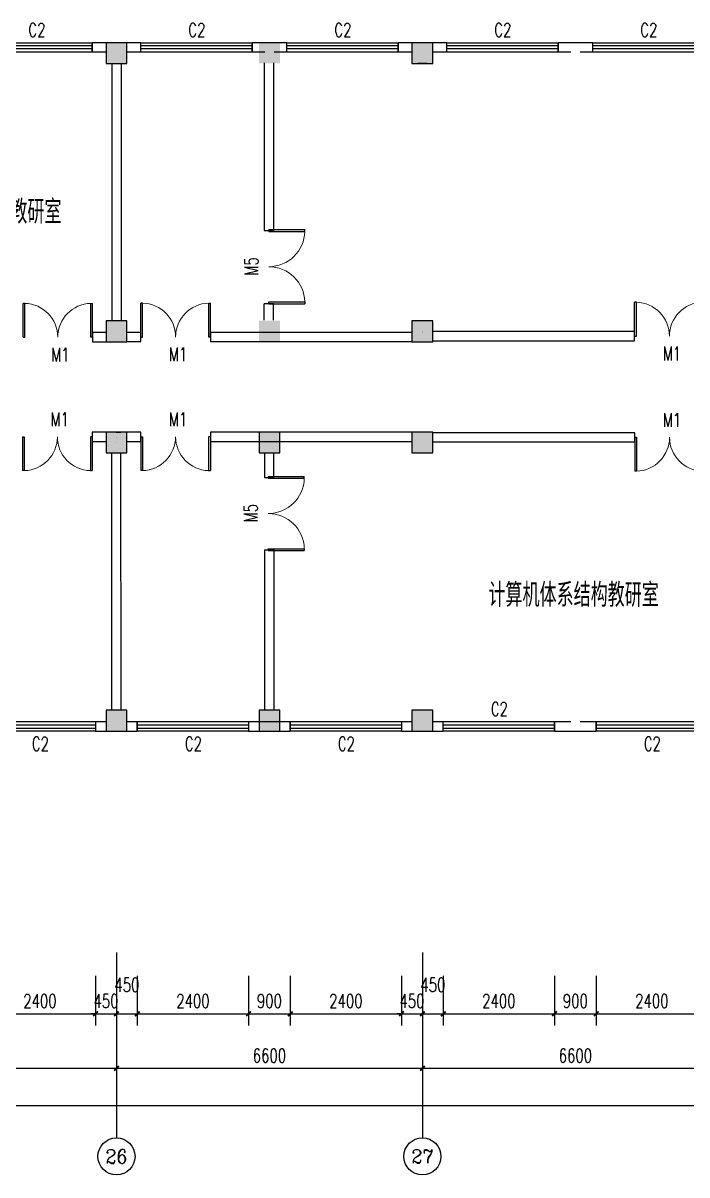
# Model space of a CAD drawing. Header units: millimetres. Extents: x -59809 to 114535, y 156 to 28464.
# Drawn here: x 57514 to 71836, y 2864 to 27712 of the extents above; entities that cross this region are included whole.
import ezdxf
from ezdxf.enums import TextEntityAlignment as Align

# ---------------------------------------------------------------- set-up
doc = ezdxf.new("R2010")
doc.units = ezdxf.units.MM
for name, color, linetype in [('AXIS', 3, 'Continuous'), ('AXIS_TEXT', 7, 'Continuous'), ('COLUMN', 9, 'Continuous'), ('PUB_DIM', 3, 'Continuous'), ('PUB_TEXT', 7, 'Continuous'), ('WALL', 9, 'Continuous'), ('WINDOW', 4, 'Continuous'), ('WINDOW_TEXT', 7, 'Continuous')]:
    doc.layers.add(name, color=color, linetype=linetype)
doc.styles.add('_TCH_AXIS', font='COMPLEX', dxfattribs={"bigfont": 'GBCBIG'})
doc.styles.add('_TCH_DIM_T3', font='SIMPLEX', dxfattribs={"width": 0.705882, "bigfont": 'GBCBIG'})
doc.styles.add('_TCH_WINDOW', font='SIMPLEX', dxfattribs={"bigfont": 'GBCBIG'})
doc.styles.add('COMPLEX', font='COMPLEX')
doc.styles.get("Standard").update_dxf_attribs({"font": 'txt', "bigfont": 'gbcbig.shx'})
doc.dimstyles.new('_TCH_ARCH&&100', dxfattribs={"dimtxt": 297.5, "dimasz": 100, "dimexe": 250, "dimexo": 300, "dimgap": 126.25, "dimtad": 1, "dimdec": 0, "dimzin": 0, "dimdsep": 46, "dimtxsty": '_TCH_DIM_T3', "dimblk": 'ARCHTICK', "dimcen": 0.09, "dimclrt": 7, "dimazin": 2, "dimtfac": 1, "dimtdec": 0, "dimtix": 1, "dimtmove": 2, "dimatfit": 3, "dimfxl": 1, "dimtolj": 1, "dimtzin": 0, "dimarcsym": 0})

# ---------------------------------------------------------------- blocks, each defined once
blk = doc.blocks.new('_ArchTick')
at = {"color": 0, "linetype": 'ByBlock', "const_width": 0.4}
blk.add_lwpolyline([(-0.5, -0.5), (0.5, 0.5)], dxfattribs=at)
blk = doc.blocks.new('*D121')
at = {"layer": 'Defpoints', "color": 0}
for p in [(56679, 7458), (59079, 7458), (59079, 6341)]:
    blk.add_point(p, dxfattribs=at)
at = {"layer": 'PUB_DIM', "color": 0, "lineweight": -2}
for p, q in [((56679, 7158), (56679, 6091)), ((59079, 7158), (59079, 6091)), ((56679, 6341), (59079, 6341))]:
    blk.add_line(p, q, dxfattribs=at)
at = {"layer": 'PUB_DIM', "color": 0, "lineweight": -2, "xscale": 100, "yscale": 100, "zscale": 100, "rotation": 180}
blk.add_blockref('_ArchTick', (56679, 6341), dxfattribs=at)
at = {"layer": 'PUB_DIM', "color": 0, "lineweight": -2, "xscale": 100, "yscale": 100, "zscale": 100}
blk.add_blockref('_ArchTick', (59079, 6341), dxfattribs=at)
at = {"layer": 'PUB_DIM', "color": 7, "insert": (57879, 6616), "char_height": 297.5, "attachment_point": 5, "style": '_TCH_DIM_T3'}
blk.add_mtext('\\A1;2400', dxfattribs=at)
blk = doc.blocks.new('*D122')
at = {"layer": 'Defpoints', "color": 0}
for p in [(59079, 7458), (59529, 7458), (59529, 6341)]:
    blk.add_point(p, dxfattribs=at)
at = {"layer": 'PUB_DIM', "color": 0, "lineweight": -2}
for p, q in [((59079, 7158), (59079, 6091)), ((59529, 7158), (59529, 6091)), ((59079, 6341), (58979, 6341)), ((59079, 6341), (59529, 6341)), ((59529, 6341), (59629, 6341))]:
    blk.add_line(p, q, dxfattribs=at)
at = {"layer": 'PUB_DIM', "color": 0, "lineweight": -2, "xscale": 100, "yscale": 100, "zscale": 100}
blk.add_blockref('_ArchTick', (59079, 6341), dxfattribs=at)
at = {"layer": 'PUB_DIM', "color": 0, "lineweight": -2, "xscale": 100, "yscale": 100, "zscale": 100, "rotation": 180}
blk.add_blockref('_ArchTick', (59529, 6341), dxfattribs=at)
at = {"layer": 'PUB_DIM', "color": 7, "insert": (59304, 6616), "char_height": 297.5, "attachment_point": 5, "style": '_TCH_DIM_T3'}
blk.add_mtext('\\A1;450', dxfattribs=at)
blk = doc.blocks.new('*D123')
at = {"layer": 'Defpoints', "color": 0}
for p in [(59529, 7458), (59979, 7458), (59979, 6341)]:
    blk.add_point(p, dxfattribs=at)
at = {"layer": 'PUB_DIM', "color": 0, "lineweight": -2}
for p, q in [((59529, 7158), (59529, 6091)), ((59979, 7158), (59979, 6091)), ((59529, 6341), (59979, 6341))]:
    blk.add_line(p, q, dxfattribs=at)
at = {"layer": 'PUB_DIM', "color": 0, "lineweight": -2, "xscale": 100, "yscale": 100, "zscale": 100, "rotation": 180}
blk.add_blockref('_ArchTick', (59529, 6341), dxfattribs=at)
at = {"layer": 'PUB_DIM', "color": 0, "lineweight": -2, "xscale": 100, "yscale": 100, "zscale": 100}
blk.add_blockref('_ArchTick', (59979, 6341), dxfattribs=at)
at = {"layer": 'PUB_DIM', "color": 7, "insert": (59754, 6966), "char_height": 297.5, "attachment_point": 5, "style": '_TCH_DIM_T3'}
blk.add_mtext('\\A1;450', dxfattribs=at)
blk = doc.blocks.new('*D124')
at = {"layer": 'Defpoints', "color": 0}
for p in [(59979, 7458), (62379, 7458), (62379, 6341)]:
    blk.add_point(p, dxfattribs=at)
at = {"layer": 'PUB_DIM', "color": 0, "lineweight": -2}
for p, q in [((59979, 7158), (59979, 6091)), ((62379, 7158), (62379, 6091)), ((59979, 6341), (62379, 6341))]:
    blk.add_line(p, q, dxfattribs=at)
at = {"layer": 'PUB_DIM', "color": 0, "lineweight": -2, "xscale": 100, "yscale": 100, "zscale": 100, "rotation": 180}
blk.add_blockref('_ArchTick', (59979, 6341), dxfattribs=at)
at = {"layer": 'PUB_DIM', "color": 0, "lineweight": -2, "xscale": 100, "yscale": 100, "zscale": 100}
blk.add_blockref('_ArchTick', (62379, 6341), dxfattribs=at)
at = {"layer": 'PUB_DIM', "color": 7, "insert": (61179, 6616), "char_height": 297.5, "attachment_point": 5, "style": '_TCH_DIM_T3'}
blk.add_mtext('\\A1;2400', dxfattribs=at)
blk = doc.blocks.new('*D125')
at = {"layer": 'Defpoints', "color": 0}
for p in [(62379, 7458), (63279, 7458), (63279, 6341)]:
    blk.add_point(p, dxfattribs=at)
at = {"layer": 'PUB_DIM', "color": 0, "lineweight": -2}
for p, q in [((62379, 7158), (62379, 6091)), ((63279, 7158), (63279, 6091)), ((62379, 6341), (63279, 6341))]:
    blk.add_line(p, q, dxfattribs=at)
at = {"layer": 'PUB_DIM', "color": 0, "lineweight": -2, "xscale": 100, "yscale": 100, "zscale": 100, "rotation": 180}
blk.add_blockref('_ArchTick', (62379, 6341), dxfattribs=at)
at = {"layer": 'PUB_DIM', "color": 0, "lineweight": -2, "xscale": 100, "yscale": 100, "zscale": 100}
blk.add_blockref('_ArchTick', (63279, 6341), dxfattribs=at)
at = {"layer": 'PUB_DIM', "color": 7, "insert": (62829, 6616), "char_height": 297.5, "attachment_point": 5, "style": '_TCH_DIM_T3'}
blk.add_mtext('\\A1;900', dxfattribs=at)
blk = doc.blocks.new('*D126')
at = {"layer": 'Defpoints', "color": 0}
for p in [(63279, 7458), (65679, 7458), (65679, 6341)]:
    blk.add_point(p, dxfattribs=at)
at = {"layer": 'PUB_DIM', "color": 0, "lineweight": -2}
for p, q in [((63279, 7158), (63279, 6091)), ((65679, 7158), (65679, 6091)), ((63279, 6341), (65679, 6341))]:
    blk.add_line(p, q, dxfattribs=at)
at = {"layer": 'PUB_DIM', "color": 0, "lineweight": -2, "xscale": 100, "yscale": 100, "zscale": 100, "rotation": 180}
blk.add_blockref('_ArchTick', (63279, 6341), dxfattribs=at)
at = {"layer": 'PUB_DIM', "color": 0, "lineweight": -2, "xscale": 100, "yscale": 100, "zscale": 100}
blk.add_blockref('_ArchTick', (65679, 6341), dxfattribs=at)
at = {"layer": 'PUB_DIM', "color": 7, "insert": (64479, 6616), "char_height": 297.5, "attachment_point": 5, "style": '_TCH_DIM_T3'}
blk.add_mtext('\\A1;2400', dxfattribs=at)
blk = doc.blocks.new('*D127')
at = {"layer": 'Defpoints', "color": 0}
for p in [(65679, 7458), (66129, 7458), (66129, 6341)]:
    blk.add_point(p, dxfattribs=at)
at = {"layer": 'PUB_DIM', "color": 0, "lineweight": -2}
for p, q in [((65679, 7158), (65679, 6091)), ((66129, 7158), (66129, 6091)), ((65679, 6341), (65579, 6341)), ((65679, 6341), (66129, 6341)), ((66129, 6341), (66229, 6341))]:
    blk.add_line(p, q, dxfattribs=at)
at = {"layer": 'PUB_DIM', "color": 0, "lineweight": -2, "xscale": 100, "yscale": 100, "zscale": 100}
blk.add_blockref('_ArchTick', (65679, 6341), dxfattribs=at)
at = {"layer": 'PUB_DIM', "color": 0, "lineweight": -2, "xscale": 100, "yscale": 100, "zscale": 100, "rotation": 180}
blk.add_blockref('_ArchTick', (66129, 6341), dxfattribs=at)
at = {"layer": 'PUB_DIM', "color": 7, "insert": (65904, 6616), "char_height": 297.5, "attachment_point": 5, "style": '_TCH_DIM_T3'}
blk.add_mtext('\\A1;450', dxfattribs=at)
blk = doc.blocks.new('*D128')
at = {"layer": 'Defpoints', "color": 0}
for p in [(66129, 7458), (66579, 7458), (66579, 6341)]:
    blk.add_point(p, dxfattribs=at)
at = {"layer": 'PUB_DIM', "color": 0, "lineweight": -2}
for p, q in [((66129, 7158), (66129, 6091)), ((66579, 7158), (66579, 6091)), ((66129, 6341), (66579, 6341))]:
    blk.add_line(p, q, dxfattribs=at)
at = {"layer": 'PUB_DIM', "color": 0, "lineweight": -2, "xscale": 100, "yscale": 100, "zscale": 100, "rotation": 180}
blk.add_blockref('_ArchTick', (66129, 6341), dxfattribs=at)
at = {"layer": 'PUB_DIM', "color": 0, "lineweight": -2, "xscale": 100, "yscale": 100, "zscale": 100}
blk.add_blockref('_ArchTick', (66579, 6341), dxfattribs=at)
at = {"layer": 'PUB_DIM', "color": 7, "insert": (66354, 6966), "char_height": 297.5, "attachment_point": 5, "style": '_TCH_DIM_T3'}
blk.add_mtext('\\A1;450', dxfattribs=at)
blk = doc.blocks.new('*D129')
at = {"layer": 'Defpoints', "color": 0}
for p in [(66579, 7458), (68979, 7458), (68979, 6341)]:
    blk.add_point(p, dxfattribs=at)
at = {"layer": 'PUB_DIM', "color": 0, "lineweight": -2}
for p, q in [((66579, 7158), (66579, 6091)), ((68979, 7158), (68979, 6091)), ((66579, 6341), (68979, 6341))]:
    blk.add_line(p, q, dxfattribs=at)
at = {"layer": 'PUB_DIM', "color": 0, "lineweight": -2, "xscale": 100, "yscale": 100, "zscale": 100, "rotation": 180}
blk.add_blockref('_ArchTick', (66579, 6341), dxfattribs=at)
at = {"layer": 'PUB_DIM', "color": 0, "lineweight": -2, "xscale": 100, "yscale": 100, "zscale": 100}
blk.add_blockref('_ArchTick', (68979, 6341), dxfattribs=at)
at = {"layer": 'PUB_DIM', "color": 7, "insert": (67779, 6616), "char_height": 297.5, "attachment_point": 5, "style": '_TCH_DIM_T3'}
blk.add_mtext('\\A1;2400', dxfattribs=at)
blk = doc.blocks.new('*D130')
at = {"layer": 'Defpoints', "color": 0}
for p in [(68979, 7458), (69879, 7458), (69879, 6341)]:
    blk.add_point(p, dxfattribs=at)
at = {"layer": 'PUB_DIM', "color": 0, "lineweight": -2}
for p, q in [((68979, 7158), (68979, 6091)), ((69879, 7158), (69879, 6091)), ((68979, 6341), (69879, 6341))]:
    blk.add_line(p, q, dxfattribs=at)
at = {"layer": 'PUB_DIM', "color": 0, "lineweight": -2, "xscale": 100, "yscale": 100, "zscale": 100, "rotation": 180}
blk.add_blockref('_ArchTick', (68979, 6341), dxfattribs=at)
at = {"layer": 'PUB_DIM', "color": 0, "lineweight": -2, "xscale": 100, "yscale": 100, "zscale": 100}
blk.add_blockref('_ArchTick', (69879, 6341), dxfattribs=at)
at = {"layer": 'PUB_DIM', "color": 7, "insert": (69429, 6616), "char_height": 297.5, "attachment_point": 5, "style": '_TCH_DIM_T3'}
blk.add_mtext('\\A1;900', dxfattribs=at)
blk = doc.blocks.new('*D131')
at = {"layer": 'Defpoints', "color": 0}
for p in [(69879, 7458), (72279, 7458), (72279, 6341)]:
    blk.add_point(p, dxfattribs=at)
at = {"layer": 'PUB_DIM', "color": 0, "lineweight": -2}
for p, q in [((69879, 7158), (69879, 6091)), ((72279, 7158), (72279, 6091)), ((69879, 6341), (72279, 6341))]:
    blk.add_line(p, q, dxfattribs=at)
at = {"layer": 'PUB_DIM', "color": 0, "lineweight": -2, "xscale": 100, "yscale": 100, "zscale": 100, "rotation": 180}
blk.add_blockref('_ArchTick', (69879, 6341), dxfattribs=at)
at = {"layer": 'PUB_DIM', "color": 0, "lineweight": -2, "xscale": 100, "yscale": 100, "zscale": 100}
blk.add_blockref('_ArchTick', (72279, 6341), dxfattribs=at)
at = {"layer": 'PUB_DIM', "color": 7, "insert": (71079, 6616), "char_height": 297.5, "attachment_point": 5, "style": '_TCH_DIM_T3'}
blk.add_mtext('\\A1;2400', dxfattribs=at)
blk = doc.blocks.new('*D161')
at = {"layer": 'AXIS', "color": 0, "lineweight": -2}
for p, q in [((52929, 7364), (52929, 4914)), ((59529, 7364), (59529, 4914)), ((52929, 5164), (59529, 5164))]:
    blk.add_line(p, q, dxfattribs=at)
at = {"layer": 'Defpoints', "color": 0}
for p in [(52929, 7664), (59529, 7664), (59529, 5164)]:
    blk.add_point(p, dxfattribs=at)
at = {"layer": 'AXIS', "color": 0, "lineweight": -2, "xscale": 100, "yscale": 100, "zscale": 100, "rotation": 180}
blk.add_blockref('_ArchTick', (52929, 5164), dxfattribs=at)
at = {"layer": 'AXIS', "color": 0, "lineweight": -2, "xscale": 100, "yscale": 100, "zscale": 100}
blk.add_blockref('_ArchTick', (59529, 5164), dxfattribs=at)
at = {"layer": 'AXIS', "color": 7, "insert": (56229, 5439), "char_height": 297.5, "attachment_point": 5, "style": '_TCH_DIM_T3'}
blk.add_mtext('\\A1;6600', dxfattribs=at)
blk = doc.blocks.new('*D162')
at = {"layer": 'AXIS', "color": 0, "lineweight": -2}
for p, q in [((59529, 7364), (59529, 4914)), ((66129, 7364), (66129, 4914)), ((59529, 5164), (66129, 5164))]:
    blk.add_line(p, q, dxfattribs=at)
at = {"layer": 'Defpoints', "color": 0}
for p in [(59529, 7664), (66129, 7664), (66129, 5164)]:
    blk.add_point(p, dxfattribs=at)
at = {"layer": 'AXIS', "color": 0, "lineweight": -2, "xscale": 100, "yscale": 100, "zscale": 100, "rotation": 180}
blk.add_blockref('_ArchTick', (59529, 5164), dxfattribs=at)
at = {"layer": 'AXIS', "color": 0, "lineweight": -2, "xscale": 100, "yscale": 100, "zscale": 100}
blk.add_blockref('_ArchTick', (66129, 5164), dxfattribs=at)
at = {"layer": 'AXIS', "color": 7, "insert": (62829, 5439), "char_height": 297.5, "attachment_point": 5, "style": '_TCH_DIM_T3'}
blk.add_mtext('\\A1;6600', dxfattribs=at)
blk = doc.blocks.new('*D163')
at = {"layer": 'AXIS', "color": 0, "lineweight": -2}
for p, q in [((66129, 7364), (66129, 4914)), ((72729, 7364), (72729, 4914)), ((66129, 5164), (72729, 5164))]:
    blk.add_line(p, q, dxfattribs=at)
at = {"layer": 'Defpoints', "color": 0}
for p in [(66129, 7664), (72729, 7664), (72729, 5164)]:
    blk.add_point(p, dxfattribs=at)
at = {"layer": 'AXIS', "color": 0, "lineweight": -2, "xscale": 100, "yscale": 100, "zscale": 100, "rotation": 180}
blk.add_blockref('_ArchTick', (66129, 5164), dxfattribs=at)
at = {"layer": 'AXIS', "color": 0, "lineweight": -2, "xscale": 100, "yscale": 100, "zscale": 100}
blk.add_blockref('_ArchTick', (72729, 5164), dxfattribs=at)
at = {"layer": 'AXIS', "color": 7, "insert": (69429, 5439), "char_height": 297.5, "attachment_point": 5, "style": '_TCH_DIM_T3'}
blk.add_mtext('\\A1;6600', dxfattribs=at)
blk = doc.blocks.new('*D168')
at = {"layer": 'AXIS', "color": 0, "lineweight": -2}
for p, q in [((6029, 7364), (6029, 4114)), ((99129, 7364), (99129, 4114)), ((6029, 4364), (99129, 4364))]:
    blk.add_line(p, q, dxfattribs=at)
at = {"layer": 'Defpoints', "color": 0}
for p in [(6029, 7664), (99129, 7664), (99129, 4364)]:
    blk.add_point(p, dxfattribs=at)
at = {"layer": 'AXIS', "color": 0, "lineweight": -2, "xscale": 100, "yscale": 100, "zscale": 100, "rotation": 180}
blk.add_blockref('_ArchTick', (6029, 4364), dxfattribs=at)
at = {"layer": 'AXIS', "color": 0, "lineweight": -2, "xscale": 100, "yscale": 100, "zscale": 100}
blk.add_blockref('_ArchTick', (99129, 4364), dxfattribs=at)
at = {"layer": 'AXIS', "color": 7, "insert": (52579, 4639), "char_height": 297.5, "attachment_point": 5, "style": '_TCH_DIM_T3'}
blk.add_mtext('\\A1;93100', dxfattribs=at)
blk = doc.blocks.new('_FZHK')
blk.add_lwpolyline([(-0.5, -0.5), (0.5, -0.5), (0.5, 0.5), (-0.5, 0.5)], close=True)
blk = doc.blocks.new('_AXISO')
blk.add_circle((0, 0), 0.5)
at = {"layer": 'AXIS_TEXT', "style": 'COMPLEX', "width": 1.041667}
blk.add_attdef('A', text='', height=0.56, dxfattribs=at).set_placement((-0.25, -0.28), (0.25, -0.28), align=Align.FIT)
blk = doc.blocks.new('$DorLib2D$00000002')
for p, q in [((-0.5, 0), (-0.5, 0.4875)), ((-0.475, 0.4875), (-0.5, 0.4875)), ((-0.475, 0), (-0.475, 0.4875)), ((0.475, 0), (0.475, 0.4875)), ((0.475, 0.4875), (0.5, 0.4875)), ((0.5, 0), (0.5, 0.4875)), ((-0.5, 0), (-0.475, 0)), ((0.5, 0), (0.475, 0))]:
    blk.add_line(p, q)
at = {"lineweight": 13}
for centre, start, end in [((-0.4875, 0), 0, 88.53072), ((0.4875, 0), 91.46928, 180)]:
    blk.add_arc(centre, 0.4875, start, end, dxfattribs=at)
blk = doc.blocks.new('$TCHSYS$WIN2D')
for p, q in [((-0.5, 0.5), (0.5, 0.5)), ((-0.5, 0.5), (-0.5, -0.5)), ((0.5, 0.5), (0.5, -0.5)), ((0.5, 0.167), (-0.5, 0.167)), ((0.5, -0.167), (-0.5, -0.167)), ((-0.5, -0.5), (0.5, -0.5))]:
    blk.add_line(p, q)

msp = doc.modelspace()

# ---------------------------------------------------------------- hatches: boundary and pattern name
h = msp.add_hatch(color=256)
h.paths.add_polyline_path([(59529.3, 27288.7), (59304.3, 27288.7), (59304.3, 27063.7), (59529.3, 27063.7)])
h.paths.add_polyline_path([(59529.3, 27063.7), (59754.3, 27063.7), (59754.3, 27288.7), (59529.3, 27288.7)])
h.paths.add_polyline_path([(59529.3, 26838.7), (59754.3, 26838.7), (59754.3, 27063.7), (59529.3, 27063.7)])
h.paths.add_polyline_path([(59529.3, 27063.7), (59304.3, 27063.7), (59304.3, 26838.7), (59529.3, 26838.7)])
h.paths.add_polyline_path([(59529.3, 21063.7), (59304.3, 21063.7), (59304.3, 20838.7), (59529.3, 20838.7)])
h.paths.add_polyline_path([(59529.3, 21063.7), (59529.3, 20838.7), (59754.3, 20838.7), (59754.3, 21063.7)])
h.paths.add_polyline_path([(59754.3, 21063.7), (59754.3, 21288.7), (59529.3, 21288.7), (59529.3, 21063.7)])
h.paths.add_polyline_path([(59529.3, 21288.7), (59304.3, 21288.7), (59304.3, 21063.7), (59529.3, 21063.7)])
h.paths.add_polyline_path([(59529.3, 12888.7), (59529.3, 12438.7), (59754.3, 12438.7), (59754.3, 12888.7)])
h.paths.add_polyline_path([(59304.3, 12888.7), (59304.3, 12438.7), (59529.3, 12438.7), (59529.3, 12888.7)])
h = msp.add_hatch(color=256)
h.paths.add_polyline_path([(62831, 27290.2), (62606, 27290.2), (62606, 27065.2), (62831, 27065.2)])
h.paths.add_polyline_path([(62831, 27065.2), (63056, 27065.2), (63056, 27290.2), (62831, 27290.2)])
h.paths.add_polyline_path([(62831, 26840.2), (63056, 26840.2), (63056, 27065.2), (62831, 27065.2)])
h.paths.add_polyline_path([(62831, 27065.2), (62606, 27065.2), (62606, 26840.2), (62831, 26840.2)])
h.paths.add_polyline_path([(62831, 21065.2), (62606, 21065.2), (62606, 20840.2), (62831, 20840.2)])
h.paths.add_polyline_path([(62831, 21065.2), (62831, 20840.2), (63056, 20840.2), (63056, 21065.2)])
h.paths.add_polyline_path([(63056, 21065.2), (63056, 21290.2), (62831, 21290.2), (62831, 21065.2)])
h.paths.add_polyline_path([(62831, 21290.2), (62606, 21290.2), (62606, 21065.2), (62831, 21065.2)])
h.paths.add_polyline_path([(62831, 12890.2), (62831, 12440.2), (63056, 12440.2), (63056, 12890.2)])
h.paths.add_polyline_path([(62606, 12890.2), (62606, 12440.2), (62831, 12440.2), (62831, 12890.2)])
h = msp.add_hatch(color=256)
h.paths.add_polyline_path([(66129.3, 27288.7), (65904.3, 27288.7), (65904.3, 27063.7), (66129.3, 27063.7)])
h.paths.add_polyline_path([(66129.3, 27063.7), (66354.3, 27063.7), (66354.3, 27288.7), (66129.3, 27288.7)])
h.paths.add_polyline_path([(66129.3, 26838.7), (66354.3, 26838.7), (66354.3, 27063.7), (66129.3, 27063.7)])
h.paths.add_polyline_path([(66129.3, 27063.7), (65904.3, 27063.7), (65904.3, 26838.7), (66129.3, 26838.7)])
h.paths.add_polyline_path([(66129.3, 21063.7), (65904.3, 21063.7), (65904.3, 20838.7), (66129.3, 20838.7)])
h.paths.add_polyline_path([(66129.3, 21063.7), (66129.3, 20838.7), (66354.3, 20838.7), (66354.3, 21063.7)])
h.paths.add_polyline_path([(66354.3, 21063.7), (66354.3, 21288.7), (66129.3, 21288.7), (66129.3, 21063.7)])
h.paths.add_polyline_path([(66129.3, 21288.7), (65904.3, 21288.7), (65904.3, 21063.7), (66129.3, 21063.7)])
h.paths.add_polyline_path([(66129.3, 12888.7), (66129.3, 12438.7), (66354.3, 12438.7), (66354.3, 12888.7)])
h.paths.add_polyline_path([(65904.3, 12888.7), (65904.3, 12438.7), (66129.3, 12438.7), (66129.3, 12888.7)])
h = msp.add_hatch(color=256)
h.paths.add_polyline_path([(59529.3, 18888.7), (59304.3, 18888.7), (59304.3, 18663.7), (59529.3, 18663.7)])
h.paths.add_polyline_path([(59754.3, 18888.7), (59529.3, 18888.7), (59529.3, 18663.7), (59754.3, 18663.7)])
h.paths.add_polyline_path([(59754.3, 18663.7), (59529.3, 18663.7), (59529.3, 18438.7), (59754.3, 18438.7)])
h.paths.add_polyline_path([(59529.3, 18663.7), (59304.3, 18663.7), (59304.3, 18438.7), (59529.3, 18438.7)])
h = msp.add_hatch(color=256)
h.paths.add_polyline_path([(62831, 18890.2), (62606, 18890.2), (62606, 18665.2), (62831, 18665.2)])
h.paths.add_polyline_path([(63056, 18890.2), (62831, 18890.2), (62831, 18665.2), (63056, 18665.2)])
h.paths.add_polyline_path([(63056, 18665.2), (62831, 18665.2), (62831, 18440.2), (63056, 18440.2)])
h.paths.add_polyline_path([(62831, 18665.2), (62606, 18665.2), (62606, 18440.2), (62831, 18440.2)])
h = msp.add_hatch(color=256)
h.paths.add_polyline_path([(66129.3, 18888.7), (65904.3, 18888.7), (65904.3, 18663.7), (66129.3, 18663.7)])
h.paths.add_polyline_path([(66354.3, 18888.7), (66129.3, 18888.7), (66129.3, 18663.7), (66354.3, 18663.7)])
h.paths.add_polyline_path([(66354.3, 18663.7), (66129.3, 18663.7), (66129.3, 18438.7), (66354.3, 18438.7)])
h.paths.add_polyline_path([(66129.3, 18663.7), (65904.3, 18663.7), (65904.3, 18438.7), (66129.3, 18438.7)])

# ---------------------------------------------------------------- linework, layer by layer
for p, q in [((62722.9, 17908.2), (62922.9, 17908.2)), ((62722.9, 16346.1), (62922.9, 16346.1))]:
    msp.add_line(p, q)
at = {"layer": 'AXIS'}
for p, q in [((59529.3, 7663.7), (59529.3, 3663.7)), ((66129.3, 7663.7), (66129.3, 3663.7))]:
    msp.add_line(p, q, dxfattribs=at)
at = {"layer": 'WALL'}
for p, q in [((59304.3, 27288.7), (59004.3, 27288.7)), ((59004.3, 27288.7), (59004.3, 27088.7)), ((59004.3, 27088.7), (59304.3, 27088.7)), ((60054.3, 27288.7), (59754.3, 27288.7)), ((59754.3, 27088.7), (60054.3, 27088.7)), ((60054.3, 27088.7), (60054.3, 27288.7)), ((62829.3, 27288.7), (62454.3, 27288.7)), ((62454.3, 27288.7), (62454.3, 27088.7)), ((62454.3, 27088.7), (62729.3, 27088.7)), ((63204.3, 27288.7), (62829.3, 27288.7)), ((62929.3, 27088.7), (63204.3, 27088.7)), ((63204.3, 27088.7), (63204.3, 27288.7)), ((65904.3, 27288.7), (65604.3, 27288.7)), ((65604.3, 27288.7), (65604.3, 27088.7)), ((65604.3, 27088.7), (65904.3, 27088.7)), ((66654.3, 27288.7), (66354.3, 27288.7)), ((66354.3, 27088.7), (66654.3, 27088.7)), ((66654.3, 27088.7), (66654.3, 27288.7)), ((69429.3, 27288.7), (69054.3, 27288.7)), ((69054.3, 27288.7), (69054.3, 27088.7)), ((69054.3, 27088.7), (69329.3, 27088.7)), ((69804.3, 27288.7), (69429.3, 27288.7)), ((69529.3, 27088.7), (69804.3, 27088.7)), ((69804.3, 27088.7), (69804.3, 27288.7)), ((62717.2, 26851), (62717.2, 23238.1)), ((62917.2, 26851), (62917.2, 23236.5)), ((66229.3, 26838.2), (66029.3, 26838.2)), ((59429.3, 26831.9), (59429.3, 21288.4)), ((59629.3, 26831.9), (59429.3, 26831.9)), ((59629.3, 26831.9), (59629.3, 21288.7)), ((62717.2, 23238.1), (62917.2, 23237.3)), ((62711.9, 21656.6), (62711.9, 21303.2)), ((62913.8, 21656.6), (62713.8, 21656.6)), ((62914.4, 21303.2), (62914.4, 21656.6)), ((59313.9, 21034.7), (59013.9, 21034.7)), ((59013.9, 21034.7), (59013.9, 20834.7)), ((60056.1, 21039.5), (59756.1, 21039.5)), ((60056.1, 20839.5), (60056.1, 21039.5)), ((65906.1, 21039.5), (61556.1, 21039.5)), ((61556.1, 21039.5), (61556.1, 20839.5)), ((66129.3, 21063.7, -450), (66129.3, 21063.7, -450)), ((66129.3, 21051.2, -450), (66129.3, 21051.2, -450)), ((66129.3, 21038.7, -450), (66129.3, 21038.7, -450)), ((70707.4, 21058), (66357.4, 21058)), ((70707.4, 20858), (70707.4, 21058)), ((59013.9, 20834.7), (59313.9, 20834.7)), ((59756.1, 20839.5), (60056.1, 20839.5)), ((61556.1, 20839.5), (65906.1, 20839.5)), ((66357.4, 20858), (70707.4, 20858)), ((59304.3, 18888.7), (59004.3, 18888.7)), ((59004.3, 18888.7), (59004.3, 18688.7)), ((59526.3, 18888.7), (59626.3, 18888.7)), ((59526.3, 18888.7, -450), (59526.3, 18888.7, -450)), ((59626.3, 18888.7), (59626.3, 18888.7)), ((60054.3, 18888.7), (59754.3, 18888.7)), ((60054.3, 18688.7), (60054.3, 18888.7)), ((65904.3, 18888.7), (61554.3, 18888.7)), ((61554.3, 18888.7), (61554.3, 18688.7)), ((59004.3, 18688.7), (59304.3, 18688.7)), ((59526.4, 18776.2, -450), (59526.4, 18776.2, -450)), ((59526.5, 18663.7, -450), (59526.5, 18663.7, -450)), ((59754.3, 18688.7), (60054.3, 18688.7)), ((61554.3, 18688.7), (65904.3, 18688.7)), ((70709.7, 18875.7), (66354.3, 18875.7)), ((66354.3, 18675.7), (70709.7, 18675.7)), ((70709.7, 18675.7), (70709.7, 18875.7)), ((59429.3, 12888.7), (59426.6, 18438.7)), ((59629.3, 12888.7), (59626.6, 18438.7)), ((62722.9, 18432.5), (62722.9, 17908.2)), ((62922.9, 17908.2), (62922.9, 18432.5)), ((62722.9, 16346.1), (62722.9, 12894.8)), ((62922.9, 16346.1), (62922.9, 12894.8)), ((59304.3, 12638.7), (59079.3, 12638.7)), ((59079.3, 12638.7), (59079.3, 12438.7)), ((59079.3, 12438.7), (59304.3, 12438.7)), ((59979.3, 12638.7), (59754.3, 12638.7)), ((59754.3, 12438.7), (59979.3, 12438.7)), ((59979.3, 12438.7), (59979.3, 12638.7)), ((63279.3, 12638.7), (62379.3, 12638.7)), ((62379.3, 12638.7), (62379.3, 12438.7)), ((62379.3, 12438.7), (63279.3, 12438.7)), ((63279.3, 12438.7), (63279.3, 12638.7)), ((65904.3, 12638.7), (65679.3, 12638.7)), ((65679.3, 12638.7), (65679.3, 12438.7)), ((65679.3, 12438.7), (65904.3, 12438.7)), ((66579.3, 12638.7), (66354.3, 12638.7)), ((66354.3, 12438.7), (66579.3, 12438.7)), ((66579.3, 12438.7), (66579.3, 12638.7)), ((69329.3, 12638.7), (68979.3, 12638.7)), ((68979.3, 12638.7), (68979.3, 12438.7)), ((68979.3, 12438.7), (69429.3, 12438.7)), ((69429.3, 12438.7), (69879.3, 12438.7)), ((69879.3, 12638.7), (69529.3, 12638.7)), ((69879.3, 12438.7), (69879.3, 12638.7))]:
    msp.add_line(p, q, dxfattribs=at)

# ---------------------------------------------------------------- block references
at = {"layer": 'AXIS'}
ref = msp.add_blockref('_AXISO', (59529.3, 3263.7), dxfattribs=dict(at, xscale=800, yscale=800, zscale=800))
ref.add_attrib('A', '26', dxfattribs={"layer": 'AXIS_TEXT', "height": 300.65, "style": '_TCH_AXIS', "width": 0.970588}).set_placement((59293, 3113.3), (59765.5, 3113.3), align=Align.FIT)
ref = msp.add_blockref('_AXISO', (66129.3, 3263.7), dxfattribs=dict(at, xscale=800, yscale=800, zscale=800))
ref.add_attrib('A', '27', dxfattribs={"layer": 'AXIS_TEXT', "height": 294.28, "style": '_TCH_AXIS'}).set_placement((65891, 3116.5), (66367.5, 3116.5), align=Align.FIT)
at = {"layer": 'COLUMN', "yscale": 450, "zscale": 450}
for p, xscale in [((59529.3, 27063.7), 449.9999999999999), ((66129.3, 27063.7), 449.9999999999999), ((59529.3, 21063.7), 449.9999999999999), ((66129.3, 21063.7), 449.9999999999999), ((59529.3, 18663.7), 449.9999999999999), ((62831, 18665.2), 450), ((66129.3, 18663.7), 449.9999999999999), ((59529.3, 12663.7), 449.9999999999999), ((62831, 12665.2), 450), ((66129.3, 12663.7), 449.9999999999999)]:
    msp.add_blockref('_FZHK', p, dxfattribs=dict(at, xscale=xscale))
at = {"layer": 'WINDOW'}
ref = msp.add_blockref('$TCHSYS$WIN2D', (57804.3, 27188.7), dxfattribs=dict(at, xscale=2400, yscale=-200, zscale=2400))
ref.add_attrib('A', 'C2', (57629.3, 27414.9), dxfattribs={"layer": 'WINDOW_TEXT', "height": 297.5, "style": '_TCH_WINDOW', "width": 0.705882})
ref = msp.add_blockref('$TCHSYS$WIN2D', (61254.3, 27188.7), dxfattribs=dict(at, xscale=2400, yscale=-200, zscale=2400))
ref.add_attrib('A', 'C2', (61079.3, 27414.9), dxfattribs={"layer": 'WINDOW_TEXT', "height": 297.5, "style": '_TCH_WINDOW', "width": 0.705882})
ref = msp.add_blockref('$TCHSYS$WIN2D', (64404.3, 27188.7), dxfattribs=dict(at, xscale=2400, yscale=-200, zscale=2400))
ref.add_attrib('A', 'C2', (64229.3, 27414.9), dxfattribs={"layer": 'WINDOW_TEXT', "height": 297.5, "style": '_TCH_WINDOW', "width": 0.705882})
ref = msp.add_blockref('$TCHSYS$WIN2D', (67854.3, 27188.7), dxfattribs=dict(at, xscale=2400, yscale=-200, zscale=2400))
ref.add_attrib('A', 'C2', (67679.3, 27414.9), dxfattribs={"layer": 'WINDOW_TEXT', "height": 297.5, "style": '_TCH_WINDOW', "width": 0.705882})
ref = msp.add_blockref('$TCHSYS$WIN2D', (71004.3, 27188.7), dxfattribs=dict(at, xscale=2400, yscale=-200, zscale=2400))
ref.add_attrib('A', 'C2', (70829.3, 27414.9), dxfattribs={"layer": 'WINDOW_TEXT', "height": 297.5, "style": '_TCH_WINDOW', "width": 0.705882})
ref = msp.add_blockref('$DorLib2D$00000002', (62813.8, 22456.6), dxfattribs=dict(at, xscale=1600, yscale=1600, zscale=1600, rotation=270))
ref.add_attrib('A', 'M5', (62587.6, 22266.6), dxfattribs={"layer": 'WINDOW_TEXT', "height": 297.5, "rotation": 90, "style": '_TCH_WINDOW', "width": 0.705882})
ref = msp.add_blockref('$DorLib2D$00000002', (58263.9, 20934.7), dxfattribs=dict(at, xscale=-1500, yscale=1500, zscale=-1500))
ref.add_attrib('A', 'M1', (58118.9, 20410.9), dxfattribs={"layer": 'WINDOW_TEXT', "height": 297.5, "style": '_TCH_WINDOW', "width": 0.705882})
ref = msp.add_blockref('$DorLib2D$00000002', (60806.1, 20939.5), dxfattribs=dict(at, xscale=-1500, yscale=1500, zscale=-1500))
ref.add_attrib('A', 'M1', (60661.1, 20415.7), dxfattribs={"layer": 'WINDOW_TEXT', "height": 297.5, "style": '_TCH_WINDOW', "width": 0.705882})
ref = msp.add_blockref('$DorLib2D$00000002', (71457.4, 20958), dxfattribs=dict(at, xscale=-1500, yscale=1500, zscale=-1500))
ref.add_attrib('A', 'M1', (71312.4, 20434.3), dxfattribs={"layer": 'WINDOW_TEXT', "height": 297.5, "style": '_TCH_WINDOW', "width": 0.705882})
ref = msp.add_blockref('$DorLib2D$00000002', (58254.3, 18788.7), dxfattribs=dict(at, xscale=-1500, yscale=-1500, zscale=-1500))
ref.add_attrib('A', 'M1', (58109.3, 19014.9), dxfattribs={"layer": 'WINDOW_TEXT', "height": 297.5, "style": '_TCH_WINDOW', "width": 0.705882})
ref = msp.add_blockref('$DorLib2D$00000002', (60804.3, 18788.7), dxfattribs=dict(at, xscale=-1500, yscale=-1500, zscale=-1500))
ref.add_attrib('A', 'M1', (60659.3, 19014.9), dxfattribs={"layer": 'WINDOW_TEXT', "height": 297.5, "style": '_TCH_WINDOW', "width": 0.705882})
ref = msp.add_blockref('$DorLib2D$00000002', (71459.7, 18775.7), dxfattribs=dict(at, xscale=-1500, yscale=-1500, zscale=-1500))
ref.add_attrib('A', 'M1', (71314.7, 19002), dxfattribs={"layer": 'WINDOW_TEXT', "height": 297.5, "style": '_TCH_WINDOW', "width": 0.705882})
ref = msp.add_blockref('$DorLib2D$00000002', (62801.1, 17131.9), dxfattribs=dict(at, xscale=1600, yscale=1600, zscale=1600, rotation=270))
ref.add_attrib('A', 'M5', (62574.8, 16941.9), dxfattribs={"layer": 'WINDOW_TEXT', "height": 297.5, "rotation": 90, "style": '_TCH_WINDOW', "width": 0.705882})
ref = msp.add_blockref('$TCHSYS$WIN2D', (67779.3, 12538.7), dxfattribs=dict(at, xscale=2400, yscale=200, zscale=2400, rotation=180))
ref.add_attrib('A', 'C2', (67604.3, 12764.9), dxfattribs={"layer": 'WINDOW_TEXT', "height": 297.5, "style": '_TCH_WINDOW', "width": 0.705882})
ref = msp.add_blockref('$TCHSYS$WIN2D', (57879.3, 12538.7), dxfattribs=dict(at, xscale=2400, yscale=-200, zscale=2400, rotation=180))
ref.add_attrib('A', 'C2', (57704.3, 12014.9), dxfattribs={"layer": 'WINDOW_TEXT', "height": 297.5, "style": '_TCH_WINDOW', "width": 0.705882})
ref = msp.add_blockref('$TCHSYS$WIN2D', (61179.3, 12538.7), dxfattribs=dict(at, xscale=2400, yscale=-200, zscale=2400, rotation=180))
ref.add_attrib('A', 'C2', (61004.3, 12014.9), dxfattribs={"layer": 'WINDOW_TEXT', "height": 297.5, "style": '_TCH_WINDOW', "width": 0.705882})
ref = msp.add_blockref('$TCHSYS$WIN2D', (64479.3, 12538.7), dxfattribs=dict(at, xscale=2400, yscale=-200, zscale=2400, rotation=180))
ref.add_attrib('A', 'C2', (64304.3, 12014.9), dxfattribs={"layer": 'WINDOW_TEXT', "height": 297.5, "style": '_TCH_WINDOW', "width": 0.705882})
ref = msp.add_blockref('$TCHSYS$WIN2D', (71079.3, 12538.7), dxfattribs=dict(at, xscale=2400, yscale=-200, zscale=2400, rotation=180))
ref.add_attrib('A', 'C2', (70904.3, 12014.9), dxfattribs={"layer": 'WINDOW_TEXT', "height": 297.5, "style": '_TCH_WINDOW', "width": 0.705882})

# ---------------------------------------------------------------- texts
at = {"layer": 'PUB_TEXT'}
for s, p in [('计算机软件教研室', (55401.2, 23385)), ('计算机体系结构教研室', (67553.2, 15119))]:
    msp.add_text(s, height=510.64, dxfattribs=at).set_placement(p)

# ---------------------------------------------------------------- dimensions: what is measured, and where the dimension line sits
at = {"layer": 'AXIS'}
for p1, p2, distance, text, picture, middle in [((6029.3, 7663.7), (99129.3, 7663.7), -3300, '93100', '*D168', (52579.3, 4638.7)), ((52929.3, 7663.7), (59529.3, 7663.7), -2500, '6600', '*D161', (56229.3, 5438.7)), ((59529.3, 7663.7), (66129.3, 7663.7), -2500, '6600', '*D162', (62829.3, 5438.7)), ((66129.3, 7663.7), (72729.3, 7663.7), -2500, '6600', '*D163', (69429.3, 5438.7))]:
    dim = msp.add_aligned_dim(p1=p1, p2=p2, distance=distance, text=text, dimstyle='_TCH_ARCH&&100', dxfattribs=at)
    dim.commit()
    dim.dimension.update_dxf_attribs({"geometry": picture, "text_midpoint": middle})
at = {"layer": 'PUB_DIM'}
for p1, p2, text, picture, middle in [((56679.3, 7457.5), (59079.3, 7457.5), '2400', '*D121', (57879.3, 6615.7)), ((59079.3, 7457.5), (59529.3, 7457.5), '450', '*D122', (59304.3, 6615.7)), ((59979.3, 7457.5), (62379.3, 7457.5), '2400', '*D124', (61179.3, 6615.7)), ((62379.3, 7457.5), (63279.3, 7457.5), '900', '*D125', (62829.3, 6615.7)), ((63279.3, 7457.5), (65679.3, 7457.5), '2400', '*D126', (64479.3, 6615.7)), ((65679.3, 7457.5), (66129.3, 7457.5), '450', '*D127', (65904.3, 6615.7)), ((66579.3, 7457.5), (68979.3, 7457.5), '2400', '*D129', (67779.3, 6615.7)), ((68979.3, 7457.5), (69879.3, 7457.5), '900', '*D130', (69429.3, 6615.7)), ((69879.3, 7457.5), (72279.3, 7457.5), '2400', '*D131', (71079.3, 6615.7))]:
    dim = msp.add_aligned_dim(p1=p1, p2=p2, distance=-1116.8, text=text, dimstyle='_TCH_ARCH&&100', dxfattribs=at)
    dim.commit()
    dim.dimension.update_dxf_attribs({"geometry": picture, "text_midpoint": middle})
for base, p1, p2, picture, middle in [((59979.3, 6340.7), (59529.3, 7457.5), (59979.3, 7457.5), '*D123', (59754.3, 6965.7)), ((66579.3, 6340.7), (66129.3, 7457.5), (66579.3, 7457.5), '*D128', (66354.3, 6965.7))]:
    dim = msp.add_linear_dim(base=base, p1=p1, p2=p2, angle=0, text='450', dimstyle='_TCH_ARCH&&100', dxfattribs=at)
    dim.commit()
    dim.dimension.update_dxf_attribs({"geometry": picture, "text_midpoint": middle, "dimtype": 161})

doc.saveas('drawing.dxf')
